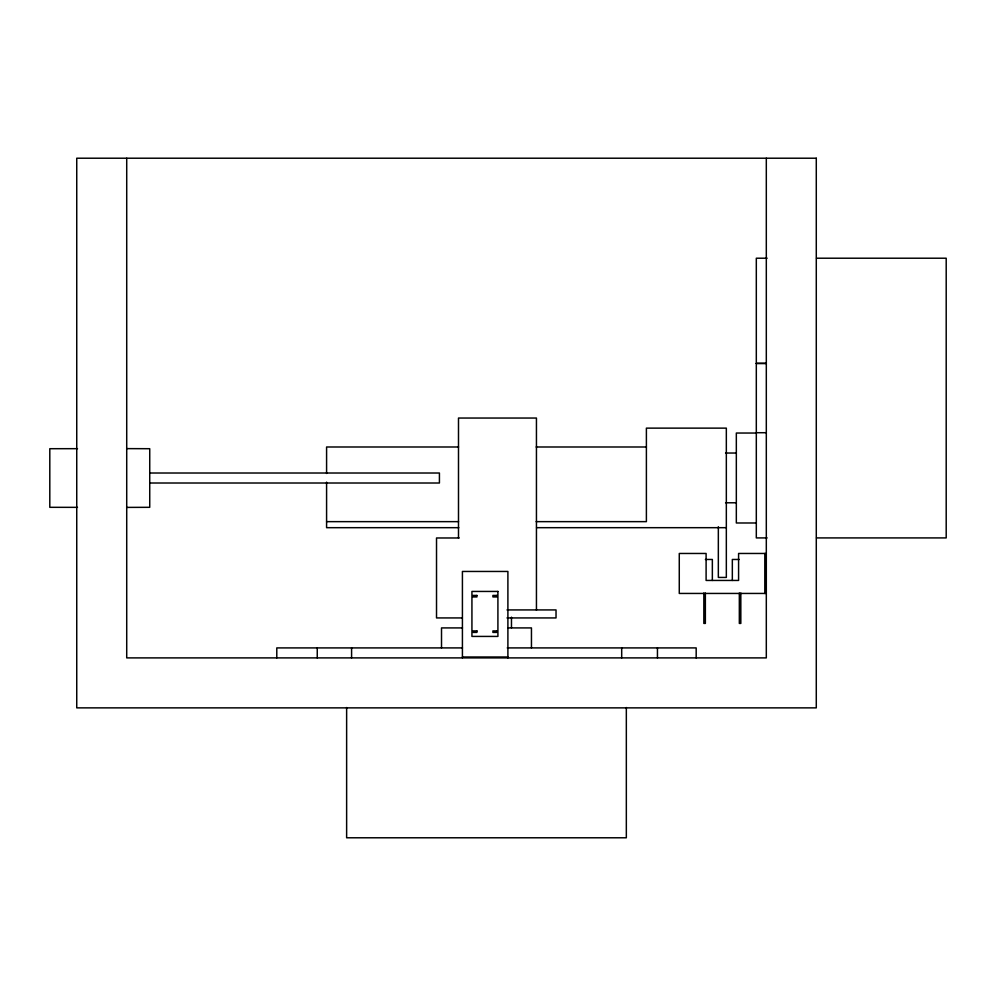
<?xml version="1.0" encoding="UTF-8"?>
<svg xmlns="http://www.w3.org/2000/svg" width="996" height="996" viewBox="0 0 996 996"><rect width="100%" height="100%" fill="white"/><g stroke="black" fill="none" stroke-linecap="round" stroke-linejoin="round"><path stroke-width="1.49" d="M126.716 507.4L149.736 507.313L149.736 448.71L126.716 448.623M767.119 258.213L756.313 258.213L756.313 537.915L767.119 537.915M816.521 258.213L946.2 258.213L946.2 537.915L816.521 537.915M756.313 363.328L766.31 363.328M756.313 363.503L766.31 363.503M756.313 432.712L766.31 432.712M756.313 433.036L736.33 433.036L736.33 522.987L756.313 522.987M458.546 446.992L326.588 446.992L326.588 473.461M536.159 446.992L646.392 446.992M77.489 448.673L49.8 448.71L49.8 507.313L77.489 507.35M725.574 453.031L736.33 453.031M149.736 473.013L439.423 473.013L439.423 483.01L149.736 483.01M725.574 502.781L736.33 502.781M326.588 521.643L458.546 521.643M536.159 521.643L646.392 521.643L646.392 428.131L726.333 428.131L726.333 577.443L718.34 577.443L718.34 526.747M458.795 527.681L326.588 527.681L326.588 482.151M536.57 527.681L726.333 527.681M459.193 537.977L436.522 537.977L436.522 617.931L462.231 617.931M766.31 553.465L738.584 553.465L738.584 580.444L706.102 580.444L706.102 553.465L679.272 553.465L679.272 593.442L766.31 593.442M705.405 559.466L712.352 559.466L712.352 580.444M739.269 559.466L732.334 559.466L732.334 580.444M507.001 609.926L556.029 609.926L556.029 617.931L507.001 617.931M462.443 627.916L441.514 627.916L441.514 647.91M507.873 627.916L531.453 627.916L531.453 647.91M462.443 647.91L276.788 647.91L276.788 657.895M507.25 647.91L696.179 647.91L696.179 657.895M462.418 656.999L507.898 656.999M766.31 158.215L766.31 657.895L126.716 657.895L126.716 158.215M764.816 553.465L764.816 593.442M740.825 593.006L740.825 623.421L739.331 623.421L739.331 593.006M705.355 593.006L705.355 623.421L703.848 623.421L703.848 593.006M657.447 647.91L657.447 657.895M626.335 707.521L626.335 837.785L346.633 837.785L346.633 707.521M621.691 647.91L621.691 657.895M536.446 610.175L536.446 418.046L458.496 418.046L458.496 537.977M511.471 617.159L511.471 627.916M507.898 657.895L507.898 571.455L462.418 571.455L462.418 657.895M351.588 647.91L351.588 657.895M317.251 647.91L317.251 657.895M816.284 158.215L76.742 158.215L76.742 707.87L816.284 707.87L816.284 158.215M497.913 591.437L471.93 591.437L471.93 636.419L497.913 636.419L497.913 591.437M476.922 595.434L472.926 595.434L472.926 596.94L476.922 596.94L476.922 595.434M496.904 595.434L492.908 595.434L492.908 596.94L496.904 596.94L496.904 595.434M476.922 630.916L472.926 630.916L472.926 632.41L476.922 632.41L476.922 630.916M496.904 630.916L492.908 630.916L492.908 632.41L496.904 632.41L496.904 630.916"/></g></svg>
